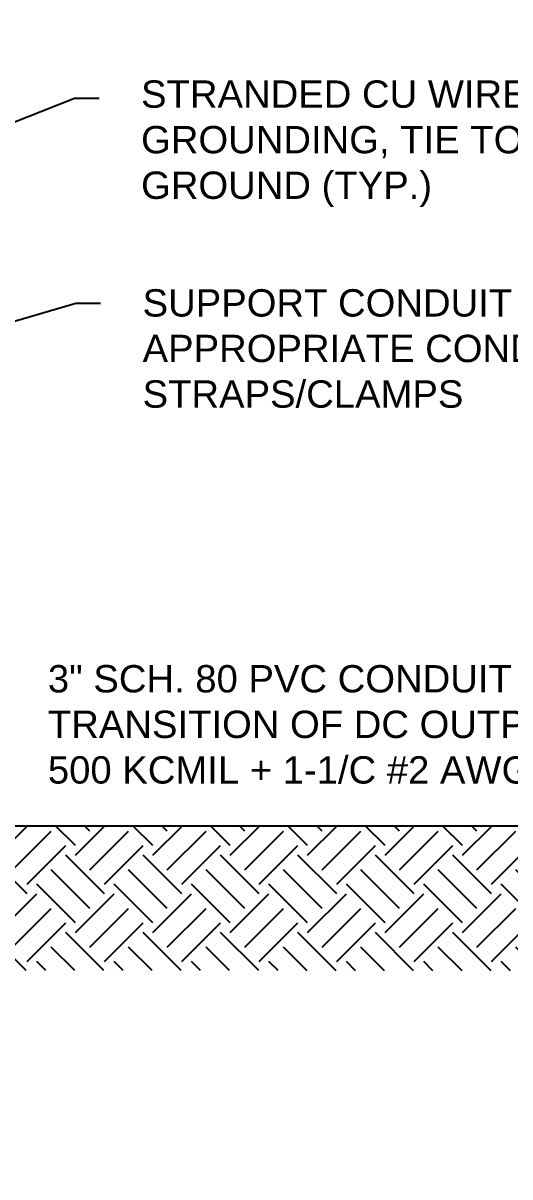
# Model space of a CAD drawing. Header units: feet. Extents: x -496 to 721, y -497 to 166.
# Drawn here: x -197.94 to -180.16, y -150.05 to -107.85 of the extents above; entities that cross this region are included whole.
import ezdxf
from ezdxf import colors
from ezdxf.entities.mleader import LeaderData, LeaderLine
from ezdxf.math import Vec2, Vec3

# ---------------------------------------------------------------- set-up
doc = ezdxf.new("R2010")
doc.units = ezdxf.units.FT
doc.header["$MEASUREMENT"] = 0
for name, color, linetype in [('G-ANNO-TEXT', 1, 'Continuous'), ('S-ERTH', 9, 'Continuous'), ('STRINGS', 10, 'Continuous')]:
    doc.layers.add(name, color=color, linetype=linetype)
doc.styles.add('NEI-A', font='arial.ttf')
doc.dimstyles.new('NEI-A', dxfattribs={"dimtxt": 0.1, "dimasz": 0.125, "dimexe": 0.0625, "dimexo": 0.0625, "dimgap": 0.0625, "dimtad": 0, "dimtih": 1, "dimtoh": 1, "dimdec": 4, "dimzin": 3, "dimdsep": 46, "dimlunit": 4, "dimtxsty": 'NEI-A', "dimcen": 0, "dimadec": 0, "dimazin": 0, "dimtfac": 0.75, "dimtdec": 4, "dimtofl": 0, "dimtmove": 0, "dimatfit": 3, "dimfxl": 1, "dimfrac": 1, "dimtolj": 1, "dimtzin": 0, "dimarcsym": 0})

# ---------------------------------------------------------------- blocks, each defined once
blk = doc.blocks.new('*D35')
at = {"layer": 'Defpoints', "color": 0, "transparency": 16777216}
for p in [(-207.6411333157563, -137.2034807691458), (-175.267101611541, -184.106517196467), (-171.5834252073009, -184.106517196467)]:
    blk.add_point(p, dxfattribs=at)
at = {"layer": 'G-ANNO-TEXT', "color": 0, "lineweight": -2, "transparency": 16777216}
for p, q in [((-207.5786333157563, -137.2034807691458), (-171.5209252073009, -137.2034807691457)), ((-171.5834252073009, -138.2034807691457), (-171.5834252073009, -148.9718129655996)), ((-171.5834252073009, -183.106517196467), (-171.5834252073009, -155.4351485726937)), ((-175.204601611541, -184.106517196467), (-171.5209252073009, -184.106517196467))]:
    blk.add_line(p, q, dxfattribs=at)
at = {"layer": 'G-ANNO-TEXT', "color": 0, "transparency": 16777216}
for points in [[(-171.7500918739676, -138.2034807691457), (-171.4167585406343, -138.2034807691457), (-171.5834252073009, -137.2034807691457)], [(-171.7500918739676, -183.106517196467), (-171.4167585406343, -183.106517196467), (-171.5834252073009, -184.106517196467)]]:
    blk.add_solid(points, dxfattribs=at)
at = {"layer": 'G-ANNO-TEXT', "color": 0, "transparency": 16777216, "insert": (-171.5834252073009, -152.2034807691466), "char_height": 1, "attachment_point": 5, "rotation": 90, "style": 'NEI-A'}
blk.add_mtext('\\A1;MIN 3\'-11"', dxfattribs=at)

msp = doc.modelspace()

# ---------------------------------------------------------------- hatches: boundary and pattern name
at = {"layer": 'S-ERTH'}
h = msp.add_hatch(dxfattribs=at)
h.set_pattern_fill('EARTH', color=256, scale=8, angle=45)
h.set_pattern_definition([(45, (-163.8609324608756, -125.2034807691475), (2.220446049250313e-16, 2.82842712474619), [2, -2]), (45, (-164.391262546766, -124.6731506832589), (2.220446049250313e-16, 2.82842712474619), [2, -2]), (45, (-164.9215926326547, -124.1428205973684), (2.220446049250313e-16, 2.82842712474619), [2, -2]), (135, (-164.9215926326547, -123.789267206776), (-2.82842712474619, 4.440892098500626e-16), [2, -2]), (135, (-164.391262546766, -123.2589371208855), (-2.82842712474619, 4.440892098500626e-16), [2, -2]), (135, (-163.8609324608756, -122.7286070349951), (-2.82842712474619, 4.440892098500626e-16), [2, -2])])
h.paths.add_polyline_path([(-207.6411333157562, -137.2034807691475), (-207.6411333157562, -142.4955619010329), (-174.4776876828823, -142.5133194321211), (-174.4776876828823, -137.2034807691475)])
h.paths.add_polyline_path([(-210.141133315758, -142.4927962432471), (-210.1411333157562, -137.2034807691475), (-216.9732131501137, -137.2034807691475), (-216.9732131501137, -142.4875656268255)])

# ---------------------------------------------------------------- linework, layer by layer
msp.add_line((-257.8648521473483, -137.2034807691475), (-174.4776876828823, -137.2034807691475), dxfattribs=at)

# ---------------------------------------------------------------- dimensions: what is measured, and where the dimension line sits
at = {"layer": 'G-ANNO-TEXT'}
dim = msp.add_linear_dim(base=(-171.5834252073009, -184.106517196467), p1=(-207.6411333157562, -137.2034807691457), p2=(-175.267101611541, -184.1065171964669), angle=90, text='MIN <>', dimstyle='NEI-A', override={"dimtxt": 1, "dimasz": 1, "dimdec": 0}, dxfattribs=at)
dim.commit()
dim.dimension.update_dxf_attribs({"geometry": '*D35', "text_midpoint": (-171.5834252073009, -152.2034807691466), "dimtype": 160, "text_rotation": 90})

# ---------------------------------------------------------------- leaders
ml = msp.add_multileader_mtext('Standard', dxfattribs=at)
ml.set_content('\\pxql,t3.00005;SUPPORT CONDUIT USING APPROPRIATE CONDUIT STRAPS/CLAMPS', color=256, style='NEI-A')
ml.set_leader_properties()
ml.build(insert=Vec2(0, 0))
ml.multileader.update_dxf_attribs({"dogleg_length": 3.071462534574611, "arrow_head_size": 2})
ctx = ml.context
ctx.base_point, ctx.char_height, ctx.arrow_head_size, ctx.landing_gap_size, ctx.plane_origin = Vec3(-195.1129276832245, -118.0891689340538), 1, 2, 1.535731267287299, Vec3(587.1561680479604, -670.026724417236)
notes = []
notes.append((ctx, [(0, (1, 1, 0), (-196.0126087875728, -118.0891689340538), (1, 0), 0.8996811043483568, [(1, [(-207.6411333157562, -121.5026815789647)], 0, [])])]))
ctx.mtext.insert, ctx.mtext.width, ctx.mtext.flow_direction = Vec3(-193.5771964159362, -117.5806423310519), 19.17952860951821, 5
ctx.mtext.has_bg_fill, ctx.mtext.bg_color, ctx.mtext.bg_scale_factor, ctx.mtext.bg_transparency, ctx.mtext.use_window_bg_color = 1, -1073741824, 1.5, 0, 1
ml = msp.add_multileader_mtext('Standard', dxfattribs=at)
ml.set_content('\\pxql,t3.00005;3" SCH. 80 PVC CONDUIT STUB UP FOR UG TRANSITION OF DC OUTPUT FEEDER (2-1/C 500 KCMIL + 1-1/C #2 AWG. CU GND. MAX.)', color=256, style='NEI-A')
ml.set_leader_properties()
ml.build(insert=Vec2(0, 0))
ml.multileader.update_dxf_attribs({"dogleg_length": 3.071462534574611, "arrow_head_size": 2})
ctx = ml.context
ctx.base_point, ctx.char_height, ctx.arrow_head_size, ctx.landing_gap_size, ctx.plane_origin = Vec3(-198.573078155575, -131.9758656069812), 1, 2, 1.535731267287299, Vec3(584.5726692242929, -656.1570334605917)
notes.append((ctx, [(0, (1, 1, 0), (-199.4727592599234, -131.9758656069812), (1, 0), 0.8996811043483568, [(1, [(-208.3318714819893, -135.1618207003289)], 0, [])])]))
ctx.mtext.insert, ctx.mtext.width, ctx.mtext.flow_direction = Vec3(-197.0373468882867, -131.3288669712369), 29.60345156889495, 5
ctx.mtext.has_bg_fill, ctx.mtext.bg_color, ctx.mtext.bg_scale_factor, ctx.mtext.bg_transparency, ctx.mtext.use_window_bg_color = 1, -1073741824, 1.5, 0, 1
for ctx, leaders in notes:
    for number, flags, end, landing, length, lines in leaders:
        leader = LeaderData()
        leader.index, (leader.has_last_leader_line, leader.has_dogleg_vector, leader.attachment_direction) = number, flags
        leader.last_leader_point, leader.dogleg_vector, leader.dogleg_length = Vec3(end), Vec3(landing), length
        for number, points, colour, breaks in lines:
            line = LeaderLine()
            line.index, line.vertices, line.color, line.breaks = number, Vec3.list(points), colors.encode_raw_color(colour), breaks
            leader.lines.append(line)
        ctx.leaders.append(leader)

# ---------------------------------------------------------------- next in the draw order: leaders
ml = msp.add_multileader_mtext('Standard', dxfattribs=at)
ml.set_content('\\pxql,t3.00005;STRANDED CU WIRE GROUNDING, TIE TO MAIN GROUND (TYP.)', color=256, style='NEI-A')
ml.set_leader_properties()
ml.build(insert=Vec2(0, 0))
ml.multileader.update_dxf_attribs({"dogleg_length": 3.071462534574611, "arrow_head_size": 2})
ctx = ml.context
ctx.base_point, ctx.char_height, ctx.arrow_head_size, ctx.landing_gap_size, ctx.plane_origin = Vec3(-195.1684993754944, -110.5903516251096), 1, 2, 1.535731267287299, Vec3(585.2341338123092, -670.5989691734308)
notes = []
notes.append((ctx, [(0, (1, 1, 0), (-196.0681804798428, -110.5903516251096), (1, 0), 0.8996811043483568, [(1, [(-217.098164535932, -118.8999749732434)], 0, [])])]))
ctx.mtext.insert, ctx.mtext.width, ctx.mtext.flow_direction = Vec3(-193.6327681082062, -109.9433529893654), 19.17952860951821, 5
ctx.mtext.has_bg_fill, ctx.mtext.bg_color, ctx.mtext.bg_scale_factor, ctx.mtext.bg_transparency, ctx.mtext.use_window_bg_color = 1, -1073741824, 1.5, 0, 1
for ctx, leaders in notes:
    for number, flags, end, landing, length, lines in leaders:
        leader = LeaderData()
        leader.index, (leader.has_last_leader_line, leader.has_dogleg_vector, leader.attachment_direction) = number, flags
        leader.last_leader_point, leader.dogleg_vector, leader.dogleg_length = Vec3(end), Vec3(landing), length
        for number, points, colour, breaks in lines:
            line = LeaderLine()
            line.index, line.vertices, line.color, line.breaks = number, Vec3.list(points), colors.encode_raw_color(colour), breaks
            leader.lines.append(line)
        ctx.leaders.append(leader)

# ---------------------------------------------------------------- next in the draw order: linework, layer by layer
at = {"layer": 'STRINGS', "color": 7, "const_width": 0.7}
msp.add_lwpolyline([(-157.0551813461448, -184.8707056619992), (-172.5307907701085, -184.8707056619992, -0.4165783171483772), (-209.2982452456749, -148.8430511948668), (-209.2982452456768, -114.4473178729645)], format="xyb", dxfattribs=at)
at = {"layer": 'STRINGS', "const_width": 0.7}
msp.add_lwpolyline([(-157.0307644584977, -184.8707056619992), (-171.7698660014689, -184.8707056619992, -0.4165783171483772), (-208.5373204770353, -148.8430511948668), (-208.5373204770372, -114.4473178729645)], format="xyb", dxfattribs=at)

# ---------------------------------------------------------------- next in the draw order: leaders
at = {"layer": 'G-ANNO-TEXT'}
ml = msp.add_multileader_mtext('Standard', dxfattribs=at)
ml.set_content('\\pxql,t3.00005;SEE DWG. E.752\\PGROUNDING DETAILS FOR POST & EQUIPMENT', color=256, style='NEI-A')
ml.set_leader_properties()
ml.build(insert=Vec2(0, 0))
ml.multileader.update_dxf_attribs({"dogleg_length": 3.071462534574611, "arrow_head_size": 2})
ctx = ml.context
ctx.base_point, ctx.char_height, ctx.arrow_head_size, ctx.landing_gap_size, ctx.plane_origin = Vec3(-200.2322861744098, -97.7370680455283), 1, 2, 1.535731267287299, Vec3(536.8605372365032, -642.2154552960333)
notes = []
notes.append((ctx, [(0, (1, 1, 0), (-201.1319672787581, -97.7370680455283), (1, 0), 0.8996811043483568, [(1, [(-217.9253388819893, -111.9394841162725)], 0, [])])]))
ctx.mtext.insert, ctx.mtext.width, ctx.mtext.flow_direction = Vec3(-198.6965549071215, -97.19818673584132), 17.36619022985763, 5
ctx.mtext.has_bg_fill, ctx.mtext.bg_color, ctx.mtext.bg_scale_factor, ctx.mtext.bg_transparency, ctx.mtext.use_window_bg_color = 1, -1073741824, 1.5, 0, 1
for ctx, leaders in notes:
    for number, flags, end, landing, length, lines in leaders:
        leader = LeaderData()
        leader.index, (leader.has_last_leader_line, leader.has_dogleg_vector, leader.attachment_direction) = number, flags
        leader.last_leader_point, leader.dogleg_vector, leader.dogleg_length = Vec3(end), Vec3(landing), length
        for number, points, colour, breaks in lines:
            line = LeaderLine()
            line.index, line.vertices, line.color, line.breaks = number, Vec3.list(points), colors.encode_raw_color(colour), breaks
            leader.lines.append(line)
        ctx.leaders.append(leader)

doc.saveas('drawing.dxf')
